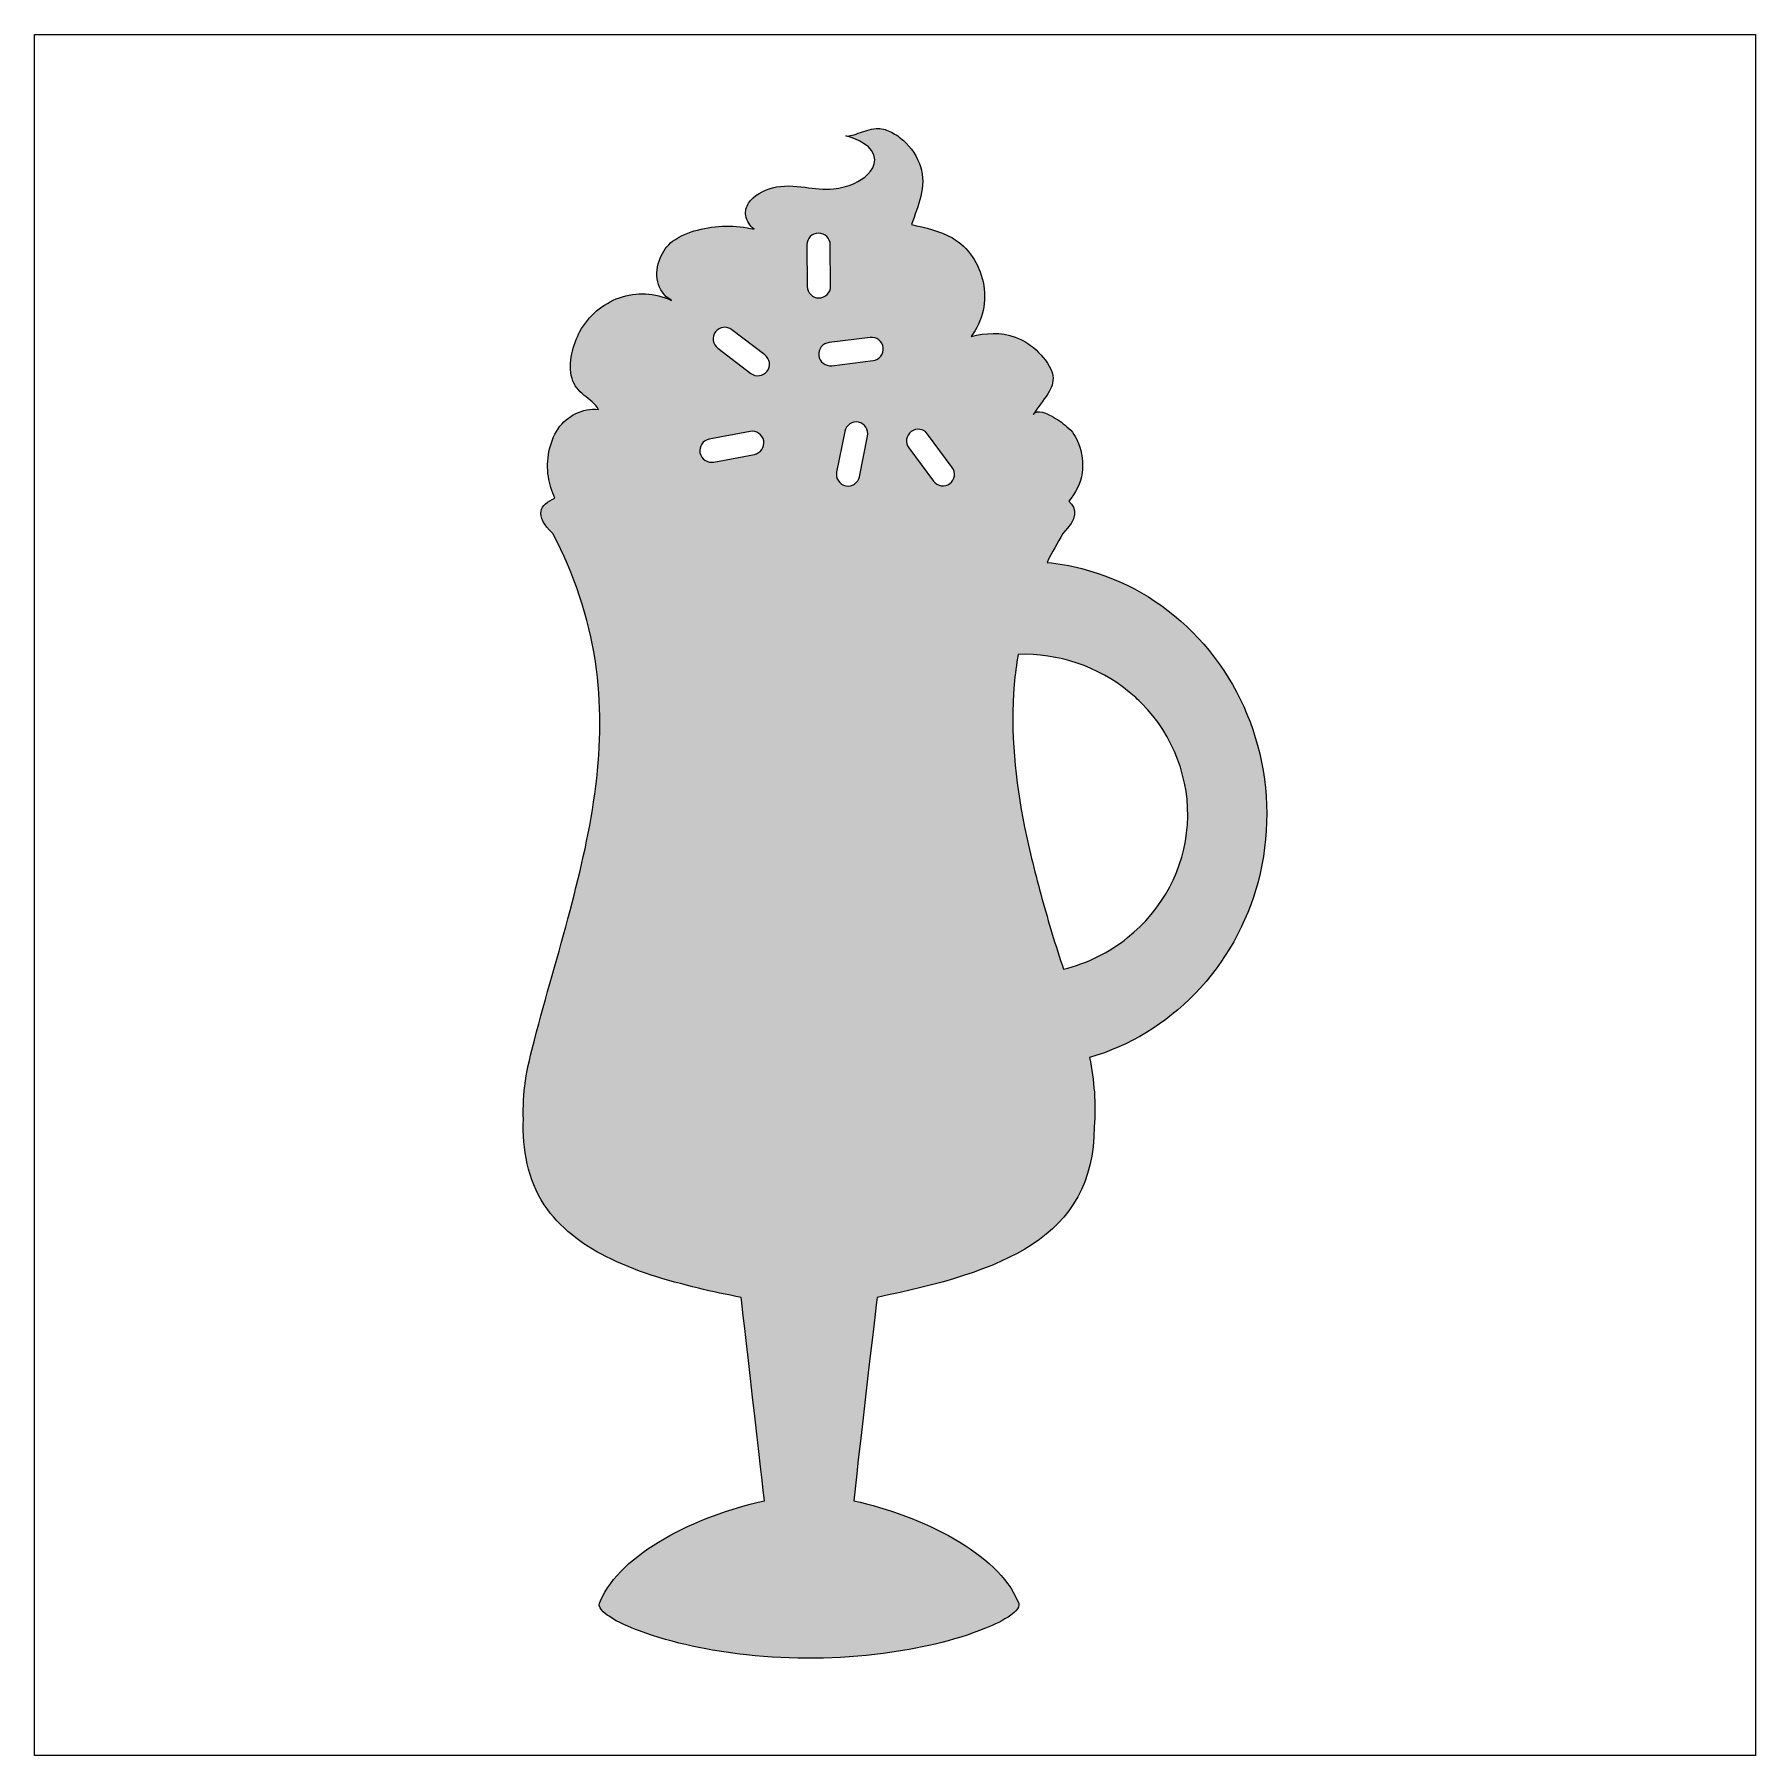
# Model space of a CAD drawing. Header units: inches. Extents: x 0 to 114, y 0 to 114.
import ezdxf

# ---------------------------------------------------------------- set-up
doc = ezdxf.new("R2010")
doc.units = ezdxf.units.IN
doc.header["$MEASUREMENT"] = 0
doc.layers.add('Image Background', color=7, linetype='Continuous')
doc.layers.add('Layer 1', color=7, linetype='Continuous')
picture_1 = doc.add_image_def('image1.png', size_in_pixel=(1350, 1350))

msp = doc.modelspace()

# ---------------------------------------------------------------- hatches: boundary and pattern name
at = {"layer": 'Layer 1', "true_color": 0x532a21}
h = msp.add_hatch(color=19, dxfattribs=at)
h.dxf.hatch_style = 2
edge = h.paths.add_edge_path()
edge.add_spline(control_points=[(48.48, 16.92), (43.93, 15.92), (38.88, 13.41), (37.6, 10.27), (37.28, 9.86), (37.87, 9.44), (38.16, 9.25), (38.78, 8.83), (39.48, 8.54), (40.18, 8.28), (42.45, 7.43), (44.88, 6.96), (47.29, 6.69), (50.31, 6.35), (53.36, 6.39), (56.37, 6.78), (58.67, 7.09), (61.01, 7.58), (63.17, 8.46), (63.75, 8.69), (64.34, 8.96), (64.85, 9.33), (65.12, 9.53), (65.58, 9.9), (65.29, 10.27), (64.01, 13.41), (58.96, 15.92), (54.41, 16.92), (54.55, 18.39), (55.96, 30.43), (55.96, 30.43), (64.23, 32.13), (70.37, 34.34), (70.37, 41.76), (70.52, 43.3), (70.37, 44.84), (70.07, 46.35), (72.72, 47.12), (75.15, 48.61), (77.08, 50.6), (79.08, 52.67), (80.52, 55.25), (81.26, 58.03), (82.04, 60.99), (82.03, 64.14), (81.23, 67.09), (80.47, 69.91), (78.98, 72.53), (76.91, 74.61), (74.89, 76.64), (72.33, 78.12), (69.55, 78.83), (68.79, 79.02), (68.03, 79.16), (67.25, 79.24), (67.58, 79.9), (67.93, 80.54), (68.29, 81.15), (69.28, 82.13), (69.25, 82.81), (68.69, 83.3), (69.13, 83.84), (69.48, 84.48), (69.58, 85.19), (69.66, 85.84), (69.58, 86.52), (69.34, 87.13), (69.17, 87.56), (68.93, 87.95), (68.57, 88.25), (68.25, 88.52), (67.9, 88.76), (67.53, 88.96), (67.24, 89.11), (66.58, 89.45), (66.33, 89.07), (66.64, 89.54), (67, 89.97), (67.3, 90.44), (67.53, 90.8), (67.7, 91.2), (67.63, 91.64), (67.53, 92.23), (67.09, 92.76), (66.69, 93.18), (66.25, 93.63), (65.72, 93.99), (65.13, 94.2), (64.19, 94.54), (63.15, 94.49), (62.2, 94.24), (63, 95.25), (63.27, 96.61), (63, 97.87), (62.74, 99.06), (62.03, 100.17), (60.96, 100.79), (60.13, 101.27), (59.16, 101.45), (58.24, 101.68), (58.69, 102.9), (59.26, 104.21), (58.85, 105.52), (58.64, 106.18), (58.22, 106.79), (57.71, 107.25), (57.47, 107.47), (57.2, 107.66), (56.91, 107.8), (56.64, 107.93), (56.34, 108.05), (56.04, 108.06), (55.64, 108.07), (55.23, 107.91), (54.85, 107.78), (54.67, 107.72), (54.49, 107.65), (54.3, 107.6), (54.17, 107.57), (54.02, 107.53), (53.88, 107.57), (54.61, 107.36), (55.79, 106.9), (55.8, 105.97), (55.8, 105.22), (55.05, 104.69), (54.44, 104.41), (54.01, 104.21), (53.53, 104.09), (53.06, 104.04), (52.43, 103.98), (51.8, 104.07), (51.18, 104.15), (50.45, 104.24), (49.72, 104.3), (49.01, 104.11), (48.41, 103.95), (47.77, 103.62), (47.42, 103.09), (47.27, 102.84), (47.19, 102.56), (47.24, 102.27), (47.3, 101.91), (47.53, 101.6), (47.79, 101.36), (46.58, 101.65), (45.25, 101.64), (44.04, 101.31), (43.46, 101.16), (42.87, 100.92), (42.38, 100.56), (42.01, 100.28), (41.73, 99.88), (41.55, 99.44), (41.14, 98.45), (41.3, 97.2), (42.3, 96.64), (41.22, 97.15), (39.97, 97.21), (38.85, 96.81), (37.74, 96.42), (36.8, 95.61), (36.23, 94.58), (35.98, 94.11), (35.8, 93.6), (35.69, 93.08), (35.58, 92.54), (35.55, 91.97), (35.7, 91.44), (35.84, 90.98), (36.14, 90.63), (36.51, 90.33), (36.86, 90.05), (37.23, 89.79), (37.47, 89.4), (36.39, 89.49), (35.39, 89.01), (34.78, 88.11), (34.17, 87.19), (33.98, 86.02), (34.13, 84.94), (34.2, 84.44), (34.35, 83.95), (34.57, 83.5), (33.55, 83.09), (33.16, 82.38), (34.43, 81.15), (35.83, 78.48), (36.81, 75.61), (37.25, 72.63), (37.66, 69.9), (37.62, 67.12), (37.28, 64.38), (36.93, 61.58), (36.29, 58.83), (35.57, 56.11), (34.81, 53.24), (33.96, 50.39), (33.2, 47.52), (32.97, 46.62), (32.74, 45.72), (32.61, 44.8), (32.49, 43.95), (32.44, 43.1), (32.47, 42.25), (32.4, 40.27), (32.76, 38.26), (33.86, 36.58), (34.86, 35.06), (36.35, 33.96), (37.95, 33.14), (39.88, 32.16), (41.99, 31.55), (44.09, 31.04), (45.03, 30.81), (45.98, 30.61), (46.93, 30.42), (46.93, 30.42), (48.45, 17.25), (48.48, 16.92)], knot_values=[0, 0, 0, 0, 1, 1, 1, 2, 2, 2, 3, 3, 3, 4, 4, 4, 5, 5, 5, 6, 6, 6, 7, 7, 7, 8, 8, 8, 9, 9, 9, 10, 10, 10, 11, 11, 11, 12, 12, 12, 13, 13, 13, 14, 14, 14, 15, 15, 15, 16, 16, 16, 17, 17, 17, 18, 18, 18, 19, 19, 19, 20, 20, 20, 21, 21, 21, 22, 22, 22, 23, 23, 23, 24, 24, 24, 25, 25, 25, 26, 26, 26, 27, 27, 27, 28, 28, 28, 29, 29, 29, 30, 30, 30, 31, 31, 31, 32, 32, 32, 33, 33, 33, 34, 34, 34, 35, 35, 35, 36, 36, 36, 37, 37, 37, 38, 38, 38, 39, 39, 39, 40, 40, 40, 41, 41, 41, 42, 42, 42, 43, 43, 43, 44, 44, 44, 45, 45, 45, 46, 46, 46, 47, 47, 47, 48, 48, 48, 49, 49, 49, 50, 50, 50, 51, 51, 51, 52, 52, 52, 53, 53, 53, 54, 54, 54, 55, 55, 55, 56, 56, 56, 57, 57, 57, 58, 58, 58, 59, 59, 59, 60, 60, 60, 61, 61, 61, 62, 62, 62, 63, 63, 63, 64, 64, 64, 65, 65, 65, 66, 66, 66, 67, 67, 67, 68, 68, 68, 69, 69, 69, 70, 70, 70, 71, 71, 71, 72, 72, 72, 73, 73, 73, 73], degree=3, periodic=1)
edge = h.paths.add_edge_path()
edge.add_spline(control_points=[(53.81, 87.94), (53.9, 88.35), (54.31, 88.63), (54.73, 88.55), (55.14, 88.46), (55.42, 88.05), (55.33, 87.63), (55.33, 87.63), (54.79, 84.93), (54.79, 84.93), (54.71, 84.52), (54.29, 84.24), (53.88, 84.32), (53.47, 84.41), (53.19, 84.82), (53.27, 85.24), (53.27, 85.24), (53.81, 87.94), (53.81, 87.94)], knot_values=[0, 0, 0, 0, 1, 1, 1, 2, 2, 2, 3, 3, 3, 4, 4, 4, 5, 5, 5, 6, 6, 6, 6], degree=3, periodic=1)
edge = h.paths.add_edge_path()
edge.add_spline(control_points=[(76.57, 61.82), (76.38, 58.89), (74.89, 56.15), (72.6, 54.32), (71.35, 53.32), (69.89, 52.6), (68.34, 52.22), (67.82, 53.77), (67.35, 55.34), (66.91, 56.92), (66.48, 58.49), (66.08, 60.07), (65.76, 61.66), (65.13, 64.77), (64.8, 67.96), (65.07, 71.13), (65.13, 71.8), (65.21, 72.47), (65.32, 73.13), (67.99, 73.22), (70.64, 72.33), (72.71, 70.63), (73, 70.39), (73.28, 70.14), (73.54, 69.87), (75.64, 67.75), (76.77, 64.8), (76.57, 61.82)], knot_values=[0, 0, 0, 0, 1, 1, 1, 2, 2, 2, 3, 3, 3, 4, 4, 4, 5, 5, 5, 6, 6, 6, 7, 7, 7, 8, 8, 8, 9, 9, 9, 9], degree=3, periodic=1)
edge = h.paths.add_edge_path()
edge.add_spline(control_points=[(59.31, 87.76), (59.31, 87.76), (60.95, 85.55), (60.95, 85.55), (61.21, 85.21), (61.13, 84.72), (60.79, 84.47), (60.46, 84.22), (59.96, 84.29), (59.71, 84.63), (59.71, 84.63), (58.06, 86.84), (58.06, 86.84), (57.81, 87.18), (57.88, 87.67), (58.22, 87.92), (58.57, 88.18), (59.05, 88.11), (59.31, 87.76)], knot_values=[0, 0, 0, 0, 1, 1, 1, 2, 2, 2, 3, 3, 3, 4, 4, 4, 5, 5, 5, 6, 6, 6, 6], degree=3, periodic=1)
edge = h.paths.add_edge_path()
edge.add_spline(control_points=[(56.37, 93.5), (56.42, 93.08), (56.11, 92.69), (55.69, 92.64), (55.69, 92.64), (52.96, 92.3), (52.96, 92.3), (52.54, 92.25), (52.14, 92.56), (52.09, 92.98), (52.04, 93.4), (52.35, 93.79), (52.77, 93.84), (52.77, 93.84), (55.5, 94.18), (55.5, 94.18), (55.92, 94.23), (56.31, 93.92), (56.37, 93.5)], knot_values=[0, 0, 0, 0, 1, 1, 1, 2, 2, 2, 3, 3, 3, 4, 4, 4, 5, 5, 5, 6, 6, 6, 6], degree=3, periodic=1)
edge = h.paths.add_edge_path()
edge.add_spline(control_points=[(52.85, 100.33), (52.85, 100.33), (52.87, 97.58), (52.87, 97.58), (52.88, 97.16), (52.53, 96.8), (52.1, 96.8), (51.68, 96.79), (51.33, 97.14), (51.32, 97.57), (51.32, 97.57), (51.3, 100.32), (51.3, 100.32), (51.3, 100.75), (51.64, 101.1), (52.07, 101.1), (52.5, 101.11), (52.85, 100.76), (52.85, 100.33)], knot_values=[0, 0, 0, 0, 1, 1, 1, 2, 2, 2, 3, 3, 3, 4, 4, 4, 5, 5, 5, 6, 6, 6, 6], degree=3, periodic=1)
edge = h.paths.add_edge_path()
edge.add_spline(control_points=[(46.32, 94.69), (46.32, 94.69), (48.51, 93.02), (48.51, 93.02), (48.85, 92.76), (48.91, 92.27), (48.66, 91.93), (48.4, 91.6), (47.91, 91.53), (47.57, 91.79), (47.57, 91.79), (45.38, 93.46), (45.38, 93.46), (45.04, 93.72), (44.97, 94.2), (45.23, 94.55), (45.49, 94.89), (45.98, 94.95), (46.32, 94.69)], knot_values=[0, 0, 0, 0, 1, 1, 1, 2, 2, 2, 3, 3, 3, 4, 4, 4, 5, 5, 5, 6, 6, 6, 6], degree=3, periodic=1)
edge = h.paths.add_edge_path()
edge.add_spline(control_points=[(47.53, 87.93), (47.94, 88.01), (48.35, 87.73), (48.43, 87.32), (48.51, 86.9), (48.23, 86.49), (47.81, 86.41), (47.81, 86.41), (45.11, 85.9), (45.11, 85.9), (44.69, 85.82), (44.28, 86.1), (44.2, 86.52), (44.12, 86.93), (44.4, 87.35), (44.82, 87.42), (44.82, 87.42), (47.53, 87.93), (47.53, 87.93)], knot_values=[0, 0, 0, 0, 1, 1, 1, 2, 2, 2, 3, 3, 3, 4, 4, 4, 5, 5, 5, 6, 6, 6, 6], degree=3, periodic=1)

# ---------------------------------------------------------------- linework, layer by layer
at = {"layer": 'Layer 1', "lineweight": 0}
for points, knots in [([(48.48, 16.92), (43.93, 15.92), (38.88, 13.41), (37.6, 10.27), (37.28, 9.86), (37.87, 9.44), (38.16, 9.25), (38.78, 8.83), (39.48, 8.54), (40.18, 8.28), (42.45, 7.43), (44.88, 6.96), (47.29, 6.69), (50.31, 6.35), (53.36, 6.39), (56.37, 6.78), (58.67, 7.09), (61.01, 7.58), (63.17, 8.46), (63.75, 8.69), (64.34, 8.96), (64.85, 9.33), (65.12, 9.53), (65.58, 9.9), (65.29, 10.27), (64.01, 13.41), (58.96, 15.92), (54.41, 16.92), (54.55, 18.39), (55.96, 30.43), (55.96, 30.43), (64.23, 32.13), (70.37, 34.34), (70.37, 41.76), (70.52, 43.3), (70.37, 44.84), (70.07, 46.35), (72.72, 47.12), (75.15, 48.61), (77.08, 50.6), (79.08, 52.67), (80.52, 55.25), (81.26, 58.03), (82.04, 60.99), (82.03, 64.14), (81.23, 67.09), (80.47, 69.91), (78.98, 72.53), (76.91, 74.61), (74.89, 76.64), (72.33, 78.12), (69.55, 78.83), (68.79, 79.02), (68.03, 79.16), (67.25, 79.24), (67.58, 79.9), (67.93, 80.54), (68.29, 81.15), (69.28, 82.13), (69.25, 82.81), (68.69, 83.3), (69.13, 83.84), (69.48, 84.48), (69.58, 85.19), (69.66, 85.84), (69.58, 86.52), (69.34, 87.13), (69.17, 87.56), (68.93, 87.95), (68.57, 88.25), (68.25, 88.52), (67.9, 88.76), (67.53, 88.96), (67.24, 89.11), (66.58, 89.45), (66.33, 89.07), (66.64, 89.54), (67, 89.97), (67.3, 90.44), (67.53, 90.8), (67.7, 91.2), (67.63, 91.64), (67.53, 92.23), (67.09, 92.76), (66.69, 93.18), (66.25, 93.63), (65.72, 93.99), (65.13, 94.2), (64.19, 94.54), (63.15, 94.49), (62.2, 94.24), (63, 95.25), (63.27, 96.61), (63, 97.87), (62.74, 99.06), (62.03, 100.17), (60.96, 100.79), (60.13, 101.27), (59.16, 101.45), (58.24, 101.68), (58.69, 102.9), (59.26, 104.21), (58.85, 105.52), (58.64, 106.18), (58.22, 106.79), (57.71, 107.25), (57.47, 107.47), (57.2, 107.66), (56.91, 107.8), (56.64, 107.93), (56.34, 108.05), (56.04, 108.06), (55.64, 108.07), (55.23, 107.91), (54.85, 107.78), (54.67, 107.72), (54.49, 107.65), (54.3, 107.6), (54.17, 107.57), (54.02, 107.53), (53.88, 107.57), (54.61, 107.36), (55.79, 106.9), (55.8, 105.97), (55.8, 105.22), (55.05, 104.69), (54.44, 104.41), (54.01, 104.21), (53.53, 104.09), (53.06, 104.04), (52.43, 103.98), (51.8, 104.07), (51.18, 104.15), (50.45, 104.24), (49.72, 104.3), (49.01, 104.11), (48.41, 103.95), (47.77, 103.62), (47.42, 103.09), (47.27, 102.84), (47.19, 102.56), (47.24, 102.27), (47.3, 101.91), (47.53, 101.6), (47.79, 101.36), (46.58, 101.65), (45.25, 101.64), (44.04, 101.31), (43.46, 101.16), (42.87, 100.92), (42.38, 100.56), (42.01, 100.28), (41.73, 99.88), (41.55, 99.44), (41.14, 98.45), (41.3, 97.2), (42.3, 96.64), (41.22, 97.15), (39.97, 97.21), (38.85, 96.81), (37.74, 96.42), (36.8, 95.61), (36.23, 94.58), (35.98, 94.11), (35.8, 93.6), (35.69, 93.08), (35.58, 92.54), (35.55, 91.97), (35.7, 91.44), (35.84, 90.98), (36.14, 90.63), (36.51, 90.33), (36.86, 90.05), (37.23, 89.79), (37.47, 89.4), (36.39, 89.49), (35.39, 89.01), (34.78, 88.11), (34.17, 87.19), (33.98, 86.02), (34.13, 84.94), (34.2, 84.44), (34.35, 83.95), (34.57, 83.5), (33.55, 83.09), (33.16, 82.38), (34.43, 81.15), (35.83, 78.48), (36.81, 75.61), (37.25, 72.63), (37.66, 69.9), (37.62, 67.12), (37.28, 64.38), (36.93, 61.58), (36.29, 58.83), (35.57, 56.11), (34.81, 53.24), (33.96, 50.39), (33.2, 47.52), (32.97, 46.62), (32.74, 45.72), (32.61, 44.8), (32.49, 43.95), (32.44, 43.1), (32.47, 42.25), (32.4, 40.27), (32.76, 38.26), (33.86, 36.58), (34.86, 35.06), (36.35, 33.96), (37.95, 33.14), (39.88, 32.16), (41.99, 31.55), (44.09, 31.04), (45.03, 30.81), (45.98, 30.61), (46.93, 30.42), (46.93, 30.42), (48.45, 17.25), (48.48, 16.92)], [0, 0, 0, 0, 1, 1, 1, 2, 2, 2, 3, 3, 3, 4, 4, 4, 5, 5, 5, 6, 6, 6, 7, 7, 7, 8, 8, 8, 9, 9, 9, 10, 10, 10, 11, 11, 11, 12, 12, 12, 13, 13, 13, 14, 14, 14, 15, 15, 15, 16, 16, 16, 17, 17, 17, 18, 18, 18, 19, 19, 19, 20, 20, 20, 21, 21, 21, 22, 22, 22, 23, 23, 23, 24, 24, 24, 25, 25, 25, 26, 26, 26, 27, 27, 27, 28, 28, 28, 29, 29, 29, 30, 30, 30, 31, 31, 31, 32, 32, 32, 33, 33, 33, 34, 34, 34, 35, 35, 35, 36, 36, 36, 37, 37, 37, 38, 38, 38, 39, 39, 39, 40, 40, 40, 41, 41, 41, 42, 42, 42, 43, 43, 43, 44, 44, 44, 45, 45, 45, 46, 46, 46, 47, 47, 47, 48, 48, 48, 49, 49, 49, 50, 50, 50, 51, 51, 51, 52, 52, 52, 53, 53, 53, 54, 54, 54, 55, 55, 55, 56, 56, 56, 57, 57, 57, 58, 58, 58, 59, 59, 59, 60, 60, 60, 61, 61, 61, 62, 62, 62, 63, 63, 63, 64, 64, 64, 65, 65, 65, 66, 66, 66, 67, 67, 67, 68, 68, 68, 69, 69, 69, 70, 70, 70, 71, 71, 71, 72, 72, 72, 73, 73, 73, 73]), ([(52.85, 100.33), (52.85, 100.33), (52.87, 97.58), (52.87, 97.58), (52.88, 97.16), (52.53, 96.8), (52.1, 96.8), (51.68, 96.79), (51.33, 97.14), (51.32, 97.57), (51.32, 97.57), (51.3, 100.32), (51.3, 100.32), (51.3, 100.75), (51.64, 101.1), (52.07, 101.1), (52.5, 101.11), (52.85, 100.76), (52.85, 100.33)], [0, 0, 0, 0, 1, 1, 1, 2, 2, 2, 3, 3, 3, 4, 4, 4, 5, 5, 5, 6, 6, 6, 6]), ([(46.32, 94.69), (46.32, 94.69), (48.51, 93.02), (48.51, 93.02), (48.85, 92.76), (48.91, 92.27), (48.66, 91.93), (48.4, 91.6), (47.91, 91.53), (47.57, 91.79), (47.57, 91.79), (45.38, 93.46), (45.38, 93.46), (45.04, 93.72), (44.97, 94.2), (45.23, 94.55), (45.49, 94.89), (45.98, 94.95), (46.32, 94.69)], [0, 0, 0, 0, 1, 1, 1, 2, 2, 2, 3, 3, 3, 4, 4, 4, 5, 5, 5, 6, 6, 6, 6]), ([(56.37, 93.5), (56.42, 93.08), (56.11, 92.69), (55.69, 92.64), (55.69, 92.64), (52.96, 92.3), (52.96, 92.3), (52.54, 92.25), (52.14, 92.56), (52.09, 92.98), (52.04, 93.4), (52.35, 93.79), (52.77, 93.84), (52.77, 93.84), (55.5, 94.18), (55.5, 94.18), (55.92, 94.23), (56.31, 93.92), (56.37, 93.5)], [0, 0, 0, 0, 1, 1, 1, 2, 2, 2, 3, 3, 3, 4, 4, 4, 5, 5, 5, 6, 6, 6, 6]), ([(47.53, 87.93), (47.94, 88.01), (48.35, 87.73), (48.43, 87.32), (48.51, 86.9), (48.23, 86.49), (47.81, 86.41), (47.81, 86.41), (45.11, 85.9), (45.11, 85.9), (44.69, 85.82), (44.28, 86.1), (44.2, 86.52), (44.12, 86.93), (44.4, 87.35), (44.82, 87.42), (44.82, 87.42), (47.53, 87.93), (47.53, 87.93)], [0, 0, 0, 0, 1, 1, 1, 2, 2, 2, 3, 3, 3, 4, 4, 4, 5, 5, 5, 6, 6, 6, 6]), ([(53.81, 87.94), (53.9, 88.35), (54.31, 88.63), (54.73, 88.55), (55.14, 88.46), (55.42, 88.05), (55.33, 87.63), (55.33, 87.63), (54.79, 84.93), (54.79, 84.93), (54.71, 84.52), (54.29, 84.24), (53.88, 84.32), (53.47, 84.41), (53.19, 84.82), (53.27, 85.24), (53.27, 85.24), (53.81, 87.94), (53.81, 87.94)], [0, 0, 0, 0, 1, 1, 1, 2, 2, 2, 3, 3, 3, 4, 4, 4, 5, 5, 5, 6, 6, 6, 6]), ([(59.31, 87.76), (59.31, 87.76), (60.95, 85.55), (60.95, 85.55), (61.21, 85.21), (61.13, 84.72), (60.79, 84.47), (60.46, 84.22), (59.96, 84.29), (59.71, 84.63), (59.71, 84.63), (58.06, 86.84), (58.06, 86.84), (57.81, 87.18), (57.88, 87.67), (58.22, 87.92), (58.57, 88.18), (59.05, 88.11), (59.31, 87.76)], [0, 0, 0, 0, 1, 1, 1, 2, 2, 2, 3, 3, 3, 4, 4, 4, 5, 5, 5, 6, 6, 6, 6]), ([(76.57, 61.82), (76.38, 58.89), (74.89, 56.15), (72.6, 54.32), (71.35, 53.32), (69.89, 52.6), (68.34, 52.22), (67.82, 53.77), (67.35, 55.34), (66.91, 56.92), (66.48, 58.49), (66.08, 60.07), (65.76, 61.66), (65.13, 64.77), (64.8, 67.96), (65.07, 71.13), (65.13, 71.8), (65.21, 72.47), (65.32, 73.13), (67.99, 73.22), (70.64, 72.33), (72.71, 70.63), (73, 70.39), (73.28, 70.14), (73.54, 69.87), (75.64, 67.75), (76.77, 64.8), (76.57, 61.82)], [0, 0, 0, 0, 1, 1, 1, 2, 2, 2, 3, 3, 3, 4, 4, 4, 5, 5, 5, 6, 6, 6, 7, 7, 7, 8, 8, 8, 9, 9, 9, 9])]:
    msp.add_open_spline(points, degree=3, knots=knots, dxfattribs=at)

# ---------------------------------------------------------------- pictures from other files: only their frames are drawn
at = {"layer": 'Image Background'}
image = msp.add_image(picture_1, insert=(0, 0), size_in_units=(114.3, 114.3), dxfattribs=at)

doc.saveas('drawing.dxf')
